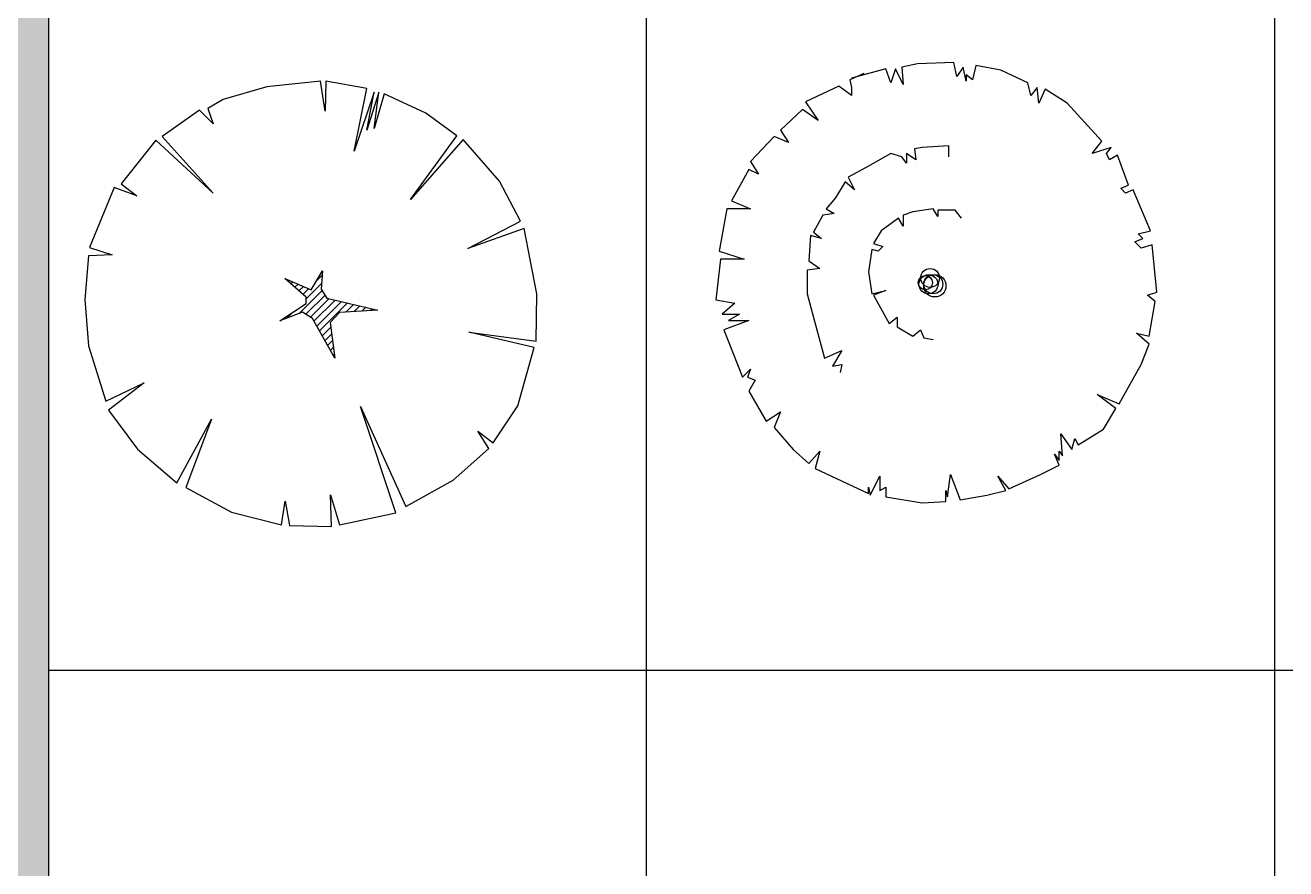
# Model space of a CAD drawing. Header units: inches. Extents: x 7658 to 73799, y 48 to 40262.
# Drawn here: x 11307 to 15635, y 16454 to 19350 of the extents above; entities that cross this region are included whole.
import ezdxf

# ---------------------------------------------------------------- set-up
doc = ezdxf.new("R2010")
doc.units = ezdxf.units.IN
doc.layers.add('www.cad-blocks.net', color=7, linetype='Continuous')

# ---------------------------------------------------------------- blocks, each defined once
blk = doc.blocks.new('A$C516926BB')
for p, q in [((0, 38.5194), (0, 0)), ((2.0521, 38.5194), (2.0521, 0)), ((4.2099, 38.5194), (4.2099, 0)), ((0, 16.441), (60.3118, 16.441))]:
    blk.add_line(p, q)
blk = doc.blocks.new('A$C0FB12A42')
for p, q in [((0.8088, 1.529), (0.6245, 1.5103)), ((0.8244, 1.4261), (0.8088, 1.529)), ((0.8275, 1.529), (0.8244, 1.4261)), ((0.9681, 1.5041), (0.8275, 1.529)), ((0.6245, 1.5103), (0.4747, 1.4666)), ((0.9243, 1.2888), (0.9681, 1.5041)), ((0.993, 1.4916), (0.9243, 1.2888)), ((1.0086, 1.4916), (0.9681, 1.3605)), ((0.9681, 1.3605), (0.993, 1.4916)), ((0.993, 1.3668), (1.0086, 1.4916)), ((1.0274, 1.4854), (0.993, 1.3668)), ((1.171, 1.4198), (1.0274, 1.4854)), ((0.3935, 1.4292), (0.2654, 1.3387)), ((0.4403, 1.3824), (0.3935, 1.4292)), ((0.4747, 1.4666), (0.4216, 1.4354)), ((0.4216, 1.4354), (0.4403, 1.3824)), ((1.2772, 1.3418), (1.171, 1.4198)), ((1.1179, 1.1234), (1.2772, 1.3418)), ((0.2436, 1.3262), (0.1249, 1.1764)), ((0.4403, 1.1452), (0.2436, 1.3262)), ((0.2654, 1.3387), (0.4403, 1.1452)), ((1.2991, 1.3293), (1.1179, 1.1234)), ((1.424, 1.1858), (1.2991, 1.3293)), ((0.1249, 1.1764), (0.178, 1.1359)), ((1.4958, 1.0485), (1.424, 1.1858)), ((0.0999, 1.1639), (0.0156, 0.958)), ((0.178, 1.1359), (0.0999, 1.1639)), ((1.3147, 0.9549), (1.4958, 1.0485)), ((1.5083, 1.0235), (1.3147, 0.9549)), ((1.552, 0.7988), (1.5083, 1.0235)), ((0.0156, 0.958), (0.0937, 0.933)), ((0.0125, 0.9299), (0, 0.7801)), ((0.0937, 0.933), (0.0125, 0.9299)), ((0.7766, 0.8132), (0.8159, 0.8775)), ((0.8159, 0.8775), (0.8116, 0.8156)), ((0.7594, 0.7875), (0.6865, 0.8517)), ((0.6865, 0.8517), (0.7766, 0.8132)), ((0.6932, 0.8458), (0.6953, 0.8479)), ((0.707, 0.8336), (0.7135, 0.8401)), ((0.7209, 0.8214), (0.7318, 0.8323)), ((0.7347, 0.8092), (0.75, 0.8245)), ((0.7594, 0.7819), (0.813, 0.8354)), ((0.7953, 0.8438), (0.8149, 0.8634)), ((0, 0.7801), (0.0125, 0.621)), ((0.7354, 0.7318), (0.8145, 0.8109)), ((0.7486, 0.7971), (0.7682, 0.8167)), ((0.7584, 0.7288), (0.8244, 0.7949)), ((0.7594, 0.7661), (0.7594, 0.7875)), ((0.7744, 0.7188), (0.8384, 0.7828)), ((0.8116, 0.8156), (0.8308, 0.7846)), ((0.8308, 0.7846), (1.0052, 0.743)), ((1.5489, 0.6366), (1.552, 0.7988)), ((0.6694, 0.7062), (0.7594, 0.7661)), ((0.7465, 0.7362), (0.6694, 0.7062)), ((0.7809, 0.7148), (0.7465, 0.7362)), ((0.7865, 0.7048), (0.8594, 0.7778)), ((0.7958, 0.6882), (0.8804, 0.7728)), ((0.8052, 0.6715), (0.9014, 0.7677)), ((1.0052, 0.743), (0.8736, 0.7344)), ((0.8956, 0.7359), (0.9224, 0.7627)), ((0.9234, 0.7377), (0.9435, 0.7577)), ((0.9513, 0.7395), (0.9645, 0.7527)), ((0.9791, 0.7413), (0.9855, 0.7477)), ((0.6928, 0.7153), (0.7123, 0.7348)), ((0.858, 0.5778), (0.7809, 0.7148)), ((0.8736, 0.7344), (0.8426, 0.7003)), ((0.8426, 0.7003), (0.858, 0.5778)), ((0.8146, 0.6549), (0.8445, 0.6848)), ((0.824, 0.6382), (0.8475, 0.6617)), ((1.5426, 0.6147), (1.3178, 0.6678)), ((1.3178, 0.6678), (1.5489, 0.6366)), ((0.0125, 0.621), (0.0718, 0.4306)), ((0.8334, 0.6216), (0.8504, 0.6386)), ((0.8427, 0.6049), (0.8533, 0.6155)), ((1.4864, 0.415), (1.5426, 0.6147)), ((0.8521, 0.5883), (0.8562, 0.5924)), ((0.0718, 0.4306), (0.203, 0.493)), ((0.203, 0.493), (0.0812, 0.3994)), ((0.0812, 0.3994), (0.1811, 0.2652)), ((1.068, 0.0468), (0.9462, 0.4119)), ((0.9462, 0.4119), (1.1023, 0.0687)), ((1.4021, 0.2871), (1.4864, 0.415)), ((0.3154, 0.1498), (0.4341, 0.3682)), ((0.4341, 0.3682), (0.3466, 0.1342)), ((1.3865, 0.2684), (1.349, 0.3277)), ((1.349, 0.3277), (1.4021, 0.2871)), ((0.1811, 0.2652), (0.3154, 0.1498)), ((1.2647, 0.1591), (1.3865, 0.2684)), ((0.3466, 0.1342), (0.5028, 0.0499)), ((1.1023, 0.0687), (1.2647, 0.1591)), ((0.6745, 0.0062), (0.687, 0.0874)), ((0.687, 0.0874), (0.7026, 0.0031)), ((0.8431, 0.1092), (0.8744, 0.0062)), ((0.8463, 0), (0.8431, 0.1092)), ((0.5028, 0.0499), (0.6745, 0.0062)), ((0.8744, 0.0062), (1.068, 0.0468)), ((0.7026, 0.0031), (0.8463, 0))]:
    blk.add_line(p, q)
blk = doc.blocks.new('A$C01007ADB')
for p, q in [((0.5083, 1.475), (0.4597, 1.4533)), ((0.584, 1.4912), (0.4651, 1.4587)), ((0.6002, 1.4425), (0.584, 1.4912)), ((0.6165, 1.4912), (0.6002, 1.4425)), ((0.6435, 1.4371), (0.6165, 1.4912)), ((0.6922, 1.5074), (0.6381, 1.4966)), ((0.6381, 1.4966), (0.6435, 1.4371)), ((0.8166, 1.5128), (0.6922, 1.5074)), ((0.8274, 1.4641), (0.8166, 1.5128)), ((0.849, 1.4966), (0.8274, 1.4641)), ((0.8598, 1.4479), (0.849, 1.4966)), ((0.8923, 1.502), (0.8814, 1.4533)), ((0.9788, 1.4858), (0.8923, 1.502)), ((1.0707, 1.4425), (0.9788, 1.4858)), ((0.4218, 1.4317), (0.3082, 1.3777)), ((0.4651, 1.3993), (0.4218, 1.4317)), ((0.4597, 1.4533), (0.4651, 1.4263)), ((0.8814, 1.4533), (0.8598, 1.4696)), ((0.8598, 1.4696), (0.8598, 1.4479)), ((1.0815, 1.3993), (1.0707, 1.4425)), ((0.4651, 1.4263), (0.4651, 1.3993)), ((1.1032, 1.4263), (1.0815, 1.3993)), ((1.1086, 1.3723), (1.1032, 1.4263)), ((1.1302, 1.4209), (1.1086, 1.3723)), ((1.2059, 1.3723), (1.1302, 1.4209)), ((0.2974, 1.3507), (0.2217, 1.2805)), ((0.3515, 1.3129), (0.2974, 1.3507)), ((0.3082, 1.3777), (0.3515, 1.3129)), ((1.3249, 1.2426), (1.2059, 1.3723)), ((0.2001, 1.2588), (0.119, 1.1724)), ((0.2488, 1.2372), (0.2001, 1.2588)), ((0.2217, 1.2805), (0.2488, 1.2372)), ((0.7084, 1.221), (0.6814, 1.2156)), ((0.6814, 1.2156), (0.6868, 1.1778)), ((0.8003, 1.2264), (0.7084, 1.221)), ((0.8003, 1.1886), (0.8003, 1.2264)), ((1.2924, 1.1994), (1.3249, 1.2426)), ((1.3573, 1.221), (1.2924, 1.1994)), ((1.3411, 1.1994), (1.3573, 1.221)), ((0.119, 1.1724), (0.146, 1.1292)), ((0.6002, 1.1994), (0.5137, 1.1508)), ((0.6381, 1.1886), (0.6002, 1.1994)), ((0.6543, 1.167), (0.6381, 1.1886)), ((0.6868, 1.1778), (0.6543, 1.1994)), ((0.6543, 1.1994), (0.6543, 1.167)), ((1.3519, 1.1778), (1.3411, 1.1994)), ((1.379, 1.194), (1.3519, 1.1778)), ((1.4168, 1.0914), (1.379, 1.194)), ((0.1136, 1.1454), (0.0541, 1.0373)), ((0.146, 1.1292), (0.1136, 1.1454)), ((0.5137, 1.1508), (0.4542, 1.1184)), ((0.4434, 1.1022), (0.411, 1.0481)), ((0.4759, 1.0752), (0.4434, 1.1022)), ((0.4542, 1.1184), (0.4759, 1.0752)), ((1.3898, 1.0806), (1.4168, 1.0914)), ((0.411, 1.0481), (0.3785, 1.0103)), ((1.406, 1.0643), (1.3898, 1.0806)), ((1.433, 1.0752), (1.406, 1.0643)), ((1.4925, 0.9347), (1.433, 1.0752)), ((0.0379, 1.0103), (0.0108, 0.8644)), ((0.119, 1.0103), (0.0379, 1.0103)), ((0.0541, 1.0373), (0.119, 1.0103)), ((0.3785, 1.0103), (0.4056, 0.9941)), ((0.676, 0.9995), (0.6435, 0.9887)), ((0.7463, 1.0103), (0.676, 0.9995)), ((0.7625, 0.9833), (0.7463, 1.0103)), ((0.822, 1.0049), (0.7625, 1.0049)), ((0.7625, 1.0049), (0.7625, 0.9833)), ((0.8436, 0.9779), (0.822, 1.0049)), ((0.3677, 0.9887), (0.3353, 0.9293)), ((0.4056, 0.9941), (0.3677, 0.9887)), ((0.6273, 0.9779), (0.5678, 0.9347)), ((0.6435, 0.9509), (0.6273, 0.9779)), ((0.6435, 0.9887), (0.6435, 0.9509)), ((0.3245, 0.9185), (0.3191, 0.832)), ((0.3623, 0.9077), (0.3245, 0.9185)), ((0.3353, 0.9293), (0.3623, 0.9077)), ((0.5678, 0.9347), (0.5408, 0.8915)), ((1.4493, 0.9239), (1.4925, 0.9347)), ((1.4655, 0.9077), (1.4493, 0.9239)), ((0.5354, 0.8698), (0.5245, 0.7942)), ((0.557, 0.8644), (0.5354, 0.8698)), ((0.5408, 0.8915), (0.5732, 0.8806)), ((0.5732, 0.8806), (0.557, 0.8644)), ((1.4384, 0.8969), (1.4655, 0.9077)), ((1.4601, 0.8752), (1.4384, 0.8969)), ((1.4979, 0.8861), (1.4601, 0.8752)), ((1.5141, 0.724), (1.4979, 0.8861)), ((0.0162, 0.8374), (0, 0.697)), ((0.0108, 0.8644), (0.0973, 0.8374)), ((0.0973, 0.8374), (0.0162, 0.8374)), ((0.3191, 0.832), (0.3569, 0.805)), ((0.3569, 0.805), (0.3136, 0.7996)), ((0.3136, 0.7996), (0.3136, 0.7186)), ((0.5245, 0.7942), (0.5354, 0.7186)), ((0, 0.697), (0.0649, 0.6862)), ((0.3136, 0.7186), (0.3461, 0.5943)), ((0.5354, 0.7186), (0.584, 0.7294)), ((0.584, 0.7294), (0.5408, 0.7132)), ((0.5408, 0.7132), (0.5948, 0.6159)), ((1.4817, 0.7132), (1.5141, 0.724)), ((1.5087, 0.6916), (1.4817, 0.7132)), ((0.0649, 0.6862), (0.0216, 0.6483)), ((1.4871, 0.5727), (1.5087, 0.6916)), ((0.0216, 0.6483), (0.0811, 0.6483)), ((0.1136, 0.6267), (0.027, 0.5943)), ((0.0811, 0.6483), (0.0433, 0.6267)), ((0.0433, 0.6267), (0.1136, 0.6267)), ((0.5948, 0.6159), (0.6219, 0.6375)), ((0.6219, 0.6375), (0.6219, 0.6051)), ((0.027, 0.5943), (0.0919, 0.4322)), ((0.3461, 0.5943), (0.3731, 0.4971)), ((0.6219, 0.6051), (0.676, 0.5727)), ((0.676, 0.5727), (0.703, 0.5943)), ((0.703, 0.5943), (0.7138, 0.5673)), ((0.7138, 0.5673), (0.7463, 0.5619)), ((1.4871, 0.5457), (1.4438, 0.5835)), ((1.4438, 0.5835), (1.4871, 0.5727)), ((0.3731, 0.4971), (0.4326, 0.5241)), ((0.4326, 0.5241), (0.4002, 0.47)), ((1.4601, 0.4754), (1.4871, 0.5457)), ((0.0919, 0.4322), (0.119, 0.4592)), ((0.119, 0.4592), (0.1082, 0.4322)), ((0.4002, 0.47), (0.4326, 0.4754)), ((0.4326, 0.4754), (0.4272, 0.4484)), ((1.3844, 0.3404), (1.4601, 0.4754)), ((0.1082, 0.4322), (0.1352, 0.4214)), ((0.1352, 0.4214), (0.1136, 0.3836)), ((0.1136, 0.3836), (0.173, 0.2809)), ((1.3735, 0.3242), (1.3087, 0.3728)), ((1.3087, 0.3728), (1.3844, 0.3404)), ((0.173, 0.2809), (0.2217, 0.3134)), ((0.2217, 0.3134), (0.2001, 0.2593)), ((1.3303, 0.2539), (1.3735, 0.3242)), ((0.2001, 0.2593), (0.265, 0.1837)), ((1.1897, 0.1621), (1.1843, 0.2377)), ((1.1843, 0.2377), (1.2221, 0.1837)), ((1.2221, 0.1837), (1.2329, 0.2215)), ((1.2329, 0.2215), (1.2438, 0.1999)), ((1.2438, 0.1999), (1.3303, 0.2539)), ((0.265, 0.1837), (0.3191, 0.1351)), ((0.3191, 0.1351), (0.3569, 0.1783)), ((0.3569, 0.1783), (0.3407, 0.1189)), ((1.1789, 0.1459), (1.1789, 0.1783)), ((1.1789, 0.1783), (1.1897, 0.1621)), ((1.1789, 0.1297), (1.1626, 0.1675)), ((1.1626, 0.1675), (1.1789, 0.1459)), ((0.3407, 0.1189), (0.5245, 0.0324)), ((0.5299, 0.027), (0.5624, 0.0918)), ((0.5624, 0.0918), (0.5624, 0.0432)), ((0.7949, 0.0216), (0.8057, 0.0973)), ((0.8057, 0.0973), (0.8382, 0.0108)), ((0.995, 0.0432), (0.968, 0.0918)), ((0.968, 0.0918), (1.0058, 0.0486)), ((1.0058, 0.0486), (1.114, 0.0973)), ((1.114, 0.0973), (1.1789, 0.1297)), ((0.5245, 0.0324), (0.5245, 0.054)), ((0.5245, 0.054), (0.5299, 0.027)), ((0.5624, 0.0432), (0.584, 0.054)), ((0.584, 0.054), (0.584, 0.0216)), ((0.584, 0.0216), (0.7084, 0)), ((0.7084, 0), (0.7895, 0.0054)), ((0.7895, 0.0054), (0.7895, 0.0432)), ((0.7895, 0.0432), (0.7949, 0.0216)), ((0.8382, 0.0108), (0.9301, 0.027)), ((0.9301, 0.027), (0.995, 0.0432))]:
    blk.add_line(p, q)
for centre, major_axis in [((0.7192, 0.7564), (0.0171, 0.0171)), ((0.73, 0.751), (0.0232, 0.0232)), ((0.7354, 0.7726), (0.0229, 0.0229)), ((0.7463, 0.751), (0.0232, 0.0232)), ((0.7517, 0.7456), (0.027, 0.027))]:
    blk.add_ellipse(centre, major_axis=major_axis, ratio=1, start_param=5.497787, end_param=11.780972)
blk = doc.blocks.new('format')
at = {"layer": 'www.cad-blocks.net', "true_color": 0x444444}
blk.add_hatch(color=250, dxfattribs=at).paths.add_polyline_path([(7657.7, 48.2), (11386.7, 48.2), (11386.7, 40261.7), (7657.7, 40261.7)])
at = {"layer": 'www.cad-blocks.net'}
blk.add_line((11386.7, 40261.7), (11386.7, 48.2), dxfattribs=at)
at = {"layer": 'www.cad-blocks.net', "color": 250, "true_color": 0x444444}
blk.add_line((11386.7, 40261.7), (11386.7, 48.2), dxfattribs=at)
at = {"layer": 'www.cad-blocks.net', "color": 155, "true_color": 0x546d8e}
blk.add_line((11386.7, 39213.8), (11386.7, 694.4), dxfattribs=at)

msp = doc.modelspace()

# ---------------------------------------------------------------- block references
msp.add_blockref('format', (0, 0))
at = {"xscale": 1000, "yscale": 1000, "zscale": 1000}
for name, p in [('A$C01007ADB', (13678.3, 17709.8)), ('A$C0FB12A42', (11511.9, 17628.9))]:
    msp.add_blockref(name, p, dxfattribs=at)
at = {"layer": 'www.cad-blocks.net', "color": 155, "true_color": 0x546d8e, "xscale": 1000, "yscale": 1000, "zscale": 1000}
msp.add_blockref('A$C516926BB', (11386.7, 694.4), dxfattribs=at)

doc.saveas('drawing.dxf')
